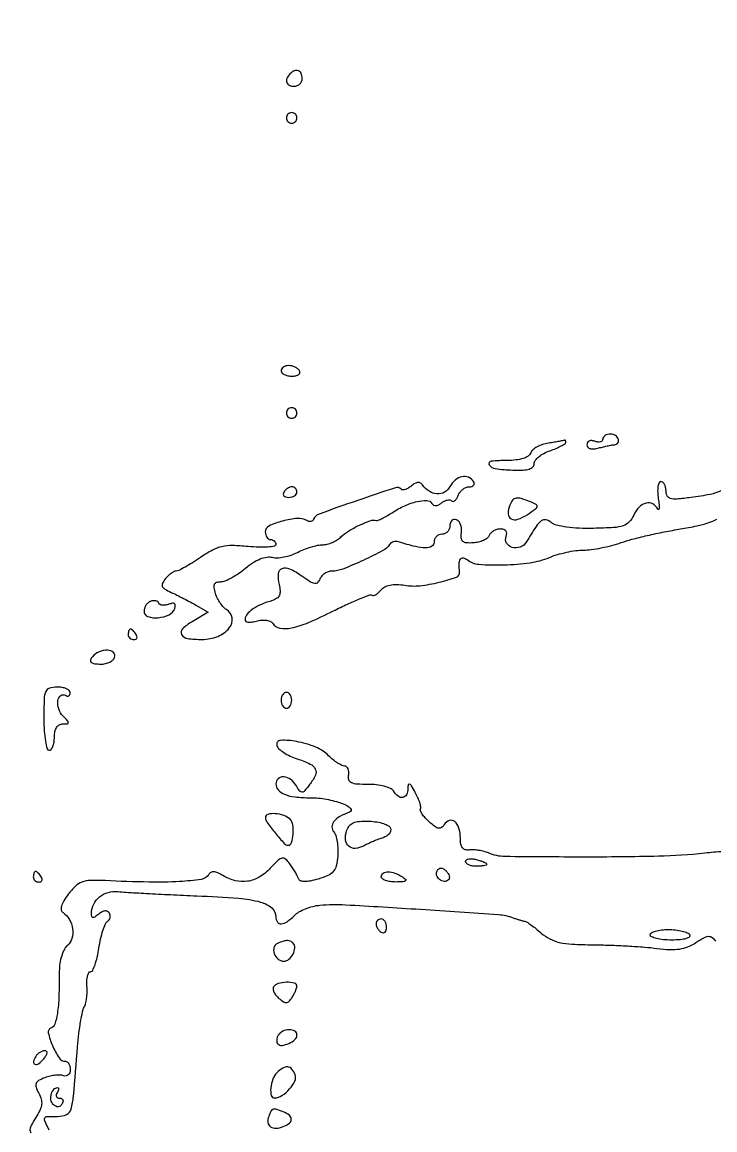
# Model space of a CAD drawing. Extents: x 0 to 4160, y 0 to 3120.
# Drawn here: x 2652.9 to 2784.3, y 1369 to 1579.2 of the extents above; entities that cross this region are included whole.
import ezdxf

# ---------------------------------------------------------------- set-up
doc = ezdxf.new("R2010")
doc.units = 0

msp = doc.modelspace()

# ---------------------------------------------------------------- linework, layer by layer
for points in [[(4159.499279, 606.274193, 0.000001), (4159.667734, 974.478125, 0.000057), (4159.806661, 1380.08378, 0.000034), (4159.883999, 1862.25), (4160, 3120), (3296.563358, 3120), (2433.126717, 3120)], [(757.647081, 3119.740147, 0.000002), (520.492565, 3119.487217, 0.4139)], [(1964.75, 0.149832, 0.000016), (2717.930904, 0.232101, 0.000028), (3351.473438, 0.357111)], [(2785.495173, 1490.307815, -0.072624), (2783.407687, 1489.565796, -0.017238), (2779.754438, 1488.968497, -0.010193), (2777.047859, 1488.677218, -0.084245), (2775.819074, 1488.777303, -0.215553), (2775.222701, 1489.253651, -0.118605), (2775, 1490.17928, 0.05158), (2774.927941, 1490.875929, 0.071498), (2774.713594, 1491.465163, 0.091525), (2774.397137, 1491.861185, 0.180438), (2774.025, 1492, 0.301527), (2773.683992, 1491.773787, 0.062499), (2773.47882, 1491.045312, 0.04662), (2773.419427, 1489.995706, 0.027866), (2773.534814, 1488.75, -0.010915), (2773.684047, 1487.574267, -0.039655), (2773.702977, 1486.821875, -0.32324), (2773.585791, 1486.676781, -0.363292), (2773.426481, 1486.75, 0.157596), (2772.491783, 1487.741981, 0.188307), (2771.226472, 1487.907723, 0.142032), (2769.904535, 1487.143471, 0.084427), (2768.875765, 1485.626678, -0.080955), (2768.014907, 1484.338413, -0.125888), (2766.89586, 1483.621619, -0.064802), (2765.05105, 1483.267178, -0.009678), (2761.26756, 1483.111828, -0.015679), (2758.524327, 1483.138367, -0.023443), (2756.136787, 1483.348788, -0.025179), (2754.252498, 1483.701666, -0.114813), (2753.262144, 1484.197403, 0.109988), (2752.218457, 1484.732335, 0.232098), (2751.34892, 1484.554636, 0.084149), (2750.360769, 1483.483639, 0.008393), (2748.5, 1480.518953, -0.170278), (2747.355879, 1479.575125, -0.157119), (2745.829715, 1479.512893, -0.195322), (2744.771887, 1480.328337, -0.22748), (2744.670131, 1481.582759, 0.091642), (2744.778082, 1482.163992, 0.166123), (2744.623829, 1482.616728, 0.153888), (2744.212341, 1482.902979, 0.075749), (2743.575604, 1483, 0.070145), (2742.913361, 1482.906635, 0.063304), (2742.277376, 1482.632812, 0.066762), (2741.76253, 1482.227992, 0.101396), (2741.456799, 1481.75, -0.137602), (2741.091614, 1481.259952, -0.055771), (2740.37325, 1480.823994, -0.049545), (2739.447627, 1480.50174, -0.04454), (2738.442769, 1480.352959, -0.034305), (2737.156882, 1480.366606, -0.157915), (2736.477246, 1480.647913, -0.196855), (2736.176184, 1481.231356, -0.057682), (2736.204584, 1482.260006, 0.059374), (2736.224389, 1483.077203, 0.068357), (2736.046034, 1483.835927, 0.079151), (2735.70553, 1484.423312, 0.140618), (2735.25, 1484.74038, 0.125829), (2734.77424, 1484.777717, 0.144691), (2734.367188, 1484.576341, 0.124908), (2734.094439, 1484.155894, 0.081917), (2734, 1483.583333, -0.09365), (2733.885796, 1482.978941, -0.096515), (2733.559375, 1482.465104, -0.099106), (2733.072341, 1482.121178, -0.104701), (2732.5, 1482, 0.100335), (2731.927571, 1481.883962, 0.098241), (2731.440625, 1481.553778, 0.097634), (2731.114443, 1481.060705, 0.097756), (2731, 1480.480948, -0.264099), (2730.562362, 1479.71019, -0.137545), (2729.461517, 1479.411904, -0.05799), (2727.473124, 1479.660983, -0.014141), (2724.282025, 1480.539849, 0.072831), (2723.776223, 1480.617134, 0.070643), (2723.26392, 1480.547637, 0.075719), (2722.823433, 1480.347199, 0.110202), (2722.526482, 1480.042849, -0.134178), (2721.299008, 1478.898286, -0.012363), (2717.534522, 1477.037998, -0.014324), (2713.696029, 1475.38971, -0.094519), (2711.652891, 1475, 0.079406), (2710.954182, 1474.888332, 0.0654), (2710.272838, 1474.561241, 0.066645), (2709.711351, 1474.077375, 0.090248), (2709.364064, 1473.506353, -0.107341), (2708.928198, 1472.841471, -0.238882), (2708.366772, 1472.663061, -0.101206), (2707.5118, 1472.987819, -0.01351), (2705.902273, 1474.069587, 0.045357), (2703.650992, 1475.382983, 0.202215), (2702.155148, 1475.440486, 0.292693), (2701.425989, 1474.462562, 0.079446), (2701.602399, 1472.448032, -0.040881), (2701.801344, 1471.247247, -0.119296), (2701.672555, 1470.423011, -0.146143), (2701.205002, 1469.848011, -0.0737), (2700.356069, 1469.437167, 0.021633), (2698.298971, 1468.693591, 0.045168), (2696.789716, 1467.90711, 0.060381), (2695.767116, 1467.06092, 0.109725), (2695.211647, 1466.134941, 0.157426), (2695.206992, 1465.642952, 0.252256), (2695.500158, 1465.356527, 0.107497), (2696.16923, 1465.312712, 0.024286), (2697.293033, 1465.537411, -0.043298), (2698.303749, 1465.699858, -0.054151), (2699.252608, 1465.666276, -0.063861), (2700.01318, 1465.454863, -0.155882), (2700.449923, 1465.081027, 0.215724), (2701.775549, 1464.18905, 0.093138), (2703.951472, 1464.229069, 0.05074), (2707.184385, 1465.248722, 0.014902), (2711.905757, 1467.45254, -0.007808), (2714.568202, 1468.741606, -0.012439), (2716.887719, 1469.750864, -0.006311), (2718.839522, 1470.514435, -0.294519), (2719.238292, 1470.428374, 0.259411), (2719.508529, 1470.35132, 0.074007), (2719.928767, 1470.518004, 0.054316), (2720.42334, 1470.881551, 0.03393), (2720.919426, 1471.402914, -0.097689), (2721.658521, 1472.004652, -0.072703), (2722.651514, 1472.359717, -0.057946), (2723.912002, 1472.463931, -0.031912), (2725.453681, 1472.313804, 0.067764), (2728.311912, 1472.24075, 0.031658), (2731.967775, 1472.879839, 0.024821), (2735.266001, 1473.849688, 0.357721), (2735.85829, 1474.819866, -0.03306), (2735.744003, 1476.385337, -0.138633), (2735.99208, 1477.286159, -0.310109), (2736.528829, 1477.529178, -0.129838), (2737.285471, 1477.178043, 0.157038), (2739.486113, 1476.296035, 0.024102), (2744.260929, 1476.193525, 0.027864), (2749.249024, 1476.605687, 0.064259), (2752.872124, 1477.594758, -0.026899), (2754.388974, 1478.133125, -0.018324), (2756.162679, 1478.58721, -0.018504), (2757.911178, 1478.899928, -0.035008), (2759.338691, 1479, 0.033536), (2760.809909, 1479.098788, 0.015347), (2762.708963, 1479.414588, 0.01512), (2764.695876, 1479.870839, 0.020164), (2766.466567, 1480.411363, -0.020291), (2768.51056, 1481.034747, -0.007436), (2771.444867, 1481.754602, -0.007358), (2774.678586, 1482.447177, -0.00875), (2777.75, 1483.00218, 0.012445), (2780.831301, 1483.582511, 0.028875), (2783.098025, 1484.206873, 0.034678), (2784.621261, 1484.843438, 0.283667)], [(2785.795504, 1421.79311, 0.009339), (2782.367366, 1421.478592, -0.022075), (2773.556744, 1420.896019, -0.005724), (2759.338181, 1420.747652, -0.00255), (2744.521512, 1420.838262, -0.099626), (2741.318969, 1421.520232, 0.037335), (2740.494799, 1421.80601, 0.025156), (2739.52026, 1422.012541, 0.025385), (2738.551705, 1422.117334, 0.045063), (2737.75, 1422.090829, -0.093459), (2736.947043, 1422.141693, -0.168587), (2736.40311, 1422.500921, -0.123634), (2736.093551, 1423.218897, -0.040285), (2736, 1424.378125, 0.072226), (2735.728703, 1426.246446, 0.148106), (2734.922524, 1427.470316, 0.258232), (2733.89936, 1427.665843, 0.176969), (2732.949246, 1426.917879, -0.090571), (2732.432221, 1426.345032, -0.210687), (2731.882274, 1426.210087, -0.11883), (2731.179847, 1426.516409, -0.02195), (2730.084631, 1427.42341, -0.024887), (2729.332401, 1428.175534, -0.036924), (2728.759844, 1428.910393, -0.041164), (2728.41249, 1429.537555, -0.249249), (2728.435845, 1429.896195, 0.189025), (2728.506723, 1430.285849, 0.028344), (2728.305909, 1431.071046, 0.028523), (2727.946574, 1432.013996, 0.021107), (2727.447699, 1433.012549, 0.010413), (2726.738143, 1434.233741, 0.136433), (2726.35951, 1434.588191, 0.49415), (2726.121817, 1434.477252, 0.049028), (2726.035435, 1433.75, -0.103186), (2725.767034, 1432.582083, -0.247428), (2725.082939, 1432.057536, -0.214989), (2724.176731, 1432.29327, -0.084056), (2723.29969, 1433.283099, 0.151707), (2722.727723, 1433.777051, 0.039131), (2721.561766, 1434.180328, 0.03609), (2720.09269, 1434.45164, 0.029696), (2718.5, 1434.533099, -0.015756), (2716.390788, 1434.582115, -0.095054), (2715.332791, 1434.845833, -0.208401), (2714.858687, 1435.379833, -0.120957), (2714.793837, 1436.25, 0.056917), (2714.829119, 1436.91959, 0.086169), (2714.694732, 1437.485938, 0.115289), (2714.417969, 1437.861993, 0.178556), (2714.043837, 1438, -0.117568), (2713.513713, 1438.126398, -0.02803), (2712.723259, 1438.583368, -0.027292), (2711.850986, 1439.225768, -0.024016), (2711.014067, 1439.985933, 0.101762), (2708.576161, 1441.59215, 0.046878), (2704.913097, 1442.669555, 0.060809), (2701.869811, 1442.885704, 0.494417), (2701.192082, 1441.89908, 0.132096), (2701.593429, 1441.285318, 0.037222), (2702.50867, 1440.582889, 0.034749), (2703.703184, 1439.913606, 0.030545), (2705.030744, 1439.383095, -0.028285), (2707.515708, 1438.403062, -0.173063), (2708.485477, 1437.453364, -0.228638), (2708.489709, 1436.269464, -0.051328), (2707.408392, 1434.5, -0.014149), (2706.447276, 1433.310021, -0.19337), (2705.963581, 1433.057545, -0.267946), (2705.530105, 1433.253492, -0.026754), (2704.892555, 1434.25, 0.104095), (2703.843543, 1435.438572, 0.138065), (2702.502933, 1435.952155, 0.207307), (2701.448857, 1435.605921, 0.214346), (2701, 1434.606989, 0.186932), (2701.43714, 1433.478596, 0.113243), (2702.629778, 1432.65199, 0.068714), (2704.640801, 1432.152743, 0.026537), (2707.516688, 1432, -0.044426), (2710.621963, 1431.723545, -0.043775), (2713.645572, 1430.902729, -0.099052), (2715.15455, 1429.977495, -0.567041), (2715, 1429.24653, 0.040788), (2713.144925, 1428.435179, 0.099774), (2712.003358, 1427.487769, 0.167721), (2711.643164, 1426.49124, 0.178668), (2711.987512, 1425.515048, -0.101484), (2712.359212, 1424.818936, -0.03211), (2712.622152, 1423.664666, -0.030569), (2712.756541, 1422.306938, -0.029624), (2712.72664, 1420.928499, -0.036408), (2712.440718, 1419.082946, -0.119755), (2711.892079, 1417.988991, -0.115171), (2710.889098, 1417.244985, -0.032411), (2709.042624, 1416.583292, -0.019341), (2707.483435, 1416.200705, -0.055686), (2706.376104, 1416.10001, -0.096065), (2705.652824, 1416.25577, -0.214552), (2705.279764, 1416.660709, 0.038485), (2705.059658, 1417.183227, 0.012629), (2704.658493, 1417.916041, 0.012497), (2704.170548, 1418.709905, 0.013816), (2703.658942, 1419.451747, 0.048357), (2702.846192, 1420.363577, 0.247054), (2702.211737, 1420.533539, 0.135689), (2701.460159, 1420.130338, 0.012353), (2699.945005, 1418.610834, -0.06899), (2697.859495, 1416.945731, -0.096741), (2695.621086, 1416.146034, -0.099602), (2693.295745, 1416.25844, -0.077144), (2690.955919, 1417.25, 0.031714), (2689.97773, 1417.773525, 0.093386), (2689.239887, 1417.955472, 0.142456), (2688.671777, 1417.823969, 0.120628), (2688.219487, 1417.402135, -0.215428), (2686.824385, 1416.515188, -0.021063), (2682.753776, 1416.107552, -0.019229), (2676.91192, 1415.995162, -0.006961), (2668.61841, 1416.270099, 0.018463), (2665.819588, 1416.298477, 0.081613), (2664.20646, 1415.988831, 0.104018), (2662.977654, 1415.218772, 0.040015), (2661.637238, 1413.701889, 0.023955), (2660.765741, 1412.416551, 0.067298), (2660.329912, 1411.423413, 0.118634), (2660.298591, 1410.695109, 0.204837), (2660.634048, 1410.201889, -0.123425), (2661.824524, 1408.938632, -0.093526), (2662.432414, 1407.126303, -0.09856), (2662.323908, 1405.300822, -0.156821), (2661.490847, 1403.992404, 0.100093), (2660.882914, 1403.238393, 0.04271), (2660.383612, 1402.036242, 0.039323), (2660.047193, 1400.597401, 0.037561), (2659.933273, 1399.101221, -0.008471), (2659.847045, 1394.270526, -0.027612), (2659.559574, 1391.084983, -0.039775), (2659.091444, 1389.036956, -0.240699), (2658.351362, 1388.283787, 0.386673), (2657.841891, 1387.375356, 0.045518), (2658.631805, 1384.973936, 0.042903), (2659.891017, 1382.638603, 0.252822), (2661.073242, 1382, -0.169185), (2661.426816, 1381.876836, -0.094603), (2661.727765, 1381.527947, -0.075252), (2661.931276, 1381.00772, -0.055726), (2662, 1380.393011, -0.081019), (2661.905721, 1379.814996, -0.12865), (2661.632812, 1379.397779, -0.150559), (2661.225666, 1379.20771, -0.126023), (2660.75, 1379.26161, 0.085797), (2660.111473, 1379.38599, 0.031807), (2659.193394, 1379.347053, 0.030389), (2658.1762, 1379.175859, 0.032103), (2657.206235, 1378.884633, 0.033532), (2656.001209, 1378.342301, 0.176545), (2655.52453, 1377.811111, 0.183591), (2655.511406, 1377.110769, 0.036765), (2656.027307, 1375.948977, -0.055018), (2656.492563, 1374.789087, -0.098308), (2656.569838, 1373.768365, -0.083673), (2656.249922, 1372.685976, -0.031435), (2655.465595, 1371.307147, 0.018974), (2654.625145, 1369.911705, 0.102982), (2654.366429, 1369.072109, 0.184875), (2654.539288, 1368.452232, 0.092369)], [(2658.035184, 1368.934259, -0.011948), (2657.155126, 1370.677546, -0.25237), (2657.18366, 1371.238656, -0.253351), (2657.667864, 1371.521912, -0.012032), (2659.615356, 1371.539421, 0.11418), (2661.287849, 1371.899931, 0.216357), (2662.163259, 1372.92883, 0.048011), (2662.619675, 1375.396704, 0.001809), (2663.402089, 1384.766644, -0.009456), (2663.64819, 1387.254452, -0.011902), (2663.974249, 1389.546354, -0.010099), (2664.329659, 1391.442185, -0.087235), (2664.647109, 1392.238027, 0.078813), (2664.919678, 1392.889471, 0.026505), (2665.110767, 1393.905092, 0.025611), (2665.206167, 1395.069204, 0.026658), (2665.179954, 1396.221382, -0.030679), (2665.16429, 1397.286072, -0.049286), (2665.295487, 1398.183781, -0.065261), (2665.538969, 1398.804255, -0.273131), (2665.870572, 1399, 0.287663), (2666.259491, 1399.243942, 0.028098), (2666.705051, 1400.315028, 0.028788), (2667.121618, 1401.761121, 0.018517), (2667.444234, 1403.476692, -0.017595), (2667.771402, 1405.23431, -0.02297), (2668.199924, 1406.812374, -0.021507), (2668.662828, 1408.064561, -0.156284), (2669.074089, 1408.54579, 0.101267), (2669.393612, 1408.846707, 0.098442), (2669.573236, 1409.251893, 0.097404), (2669.585225, 1409.698647, 0.096853), (2669.427284, 1410.117657, 0.138006), (2669.074898, 1410.441324, 0.141783), (2668.609265, 1410.529414, 0.101754), (2668.044315, 1410.356187, 0.048135), (2667.410972, 1409.926114, -0.021563), (2666.685028, 1409.3747, -0.190122), (2666.300182, 1409.284296, -0.321979), (2666.081387, 1409.495619, -0.050779), (2666.031803, 1410.127555, -0.112826), (2666.456488, 1411.805654, -0.102907), (2667.576976, 1413.197899, -0.100204), (2669.188379, 1414.053879, -0.101192), (2671, 1414.211629, 0.013686), (2672.586243, 1414.072523, 0.001332), (2676.432729, 1413.851343, 0.001688), (2681.02037, 1413.615335, 0.001335), (2685.983757, 1413.390072, -0.008033), (2693.943905, 1412.921878, -0.046608), (2698.087588, 1412.219273, -0.113237), (2700.214096, 1411.094221, -0.218023), (2701, 1409.377555, 0.147129), (2701.290611, 1408.411328, 0.273603), (2702.002383, 1408.065448, 0.136029), (2703.123312, 1408.477409, 0.040724), (2704.523558, 1409.666415, -0.066964), (2705.387931, 1410.325797, -0.033537), (2706.627249, 1410.925824, -0.032566), (2708.014807, 1411.383702, -0.041234), (2709.344987, 1411.61369, -0.036109), (2714.215864, 1411.69455, -0.002314), (2728.427118, 1410.837781, -0.001362), (2743.226995, 1409.836287, -0.071997), (2746, 1409.233537, 0.008535), (2746.623414, 1409.012515, 0.008447), (2747.256152, 1408.812099, 0.008343), (2747.815505, 1408.655384, 0.032076), (2748.169879, 1408.586367, -0.111994), (2748.556871, 1408.444542, -0.01123), (2749.376151, 1407.887887, -0.013658), (2750.330868, 1407.16726, -0.010454), (2751.335656, 1406.329844, 0.058914), (2752.962959, 1405.221298, 0.064447), (2754.756314, 1404.563415, 0.042475), (2757.211886, 1404.222411, 0.0113), (2761.165778, 1404.101827, -0.006788), (2764.323028, 1404.034048, -0.005314), (2767.746608, 1403.877596, -0.005375), (2770.930006, 1403.663848, -0.013087), (2773.269484, 1403.419739, 0.021426), (2775.721868, 1403.205114, 0.0483), (2777.583145, 1403.302127, 0.058657), (2779.155194, 1403.730066, 0.04931), (2780.686178, 1404.530032, -0.01733), (2782.202494, 1405.45009, -0.109866), (2783.061092, 1405.708058, -0.184607), (2783.724587, 1405.508556, -0.069057), (2784.416694, 1404.802911, 0.088947)]]:
    msp.add_lwpolyline(points, format="xyb")
for points in [[(2703.666667, 1569.333333, 0.091649), (2703.095775, 1568.503522, 0.193059), (2703.066255, 1567.735179, 0.206496), (2703.569797, 1567.19498, 0.103678), (2704.5, 1567, 0.099038), (2705.072457, 1567.114514, 0.097945), (2705.559375, 1567.440625, 0.097945), (2705.885486, 1567.927543, 0.099038), (2706, 1568.5, 0.103678), (2705.80502, 1569.430203, 0.206496), (2705.264821, 1569.933745, 0.193059), (2704.496478, 1569.904225, 0.091649)], [(2703, 1561, 0.099038), (2703.076342, 1560.618362, 0.097945), (2703.29375, 1560.29375, 0.097945), (2703.618362, 1560.076342, 0.099038), (2704, 1560, 0.099038), (2704.381638, 1560.076342, 0.097945), (2704.70625, 1560.29375, 0.097945), (2704.923658, 1560.618362, 0.099038), (2705, 1561, 0.099038), (2704.923658, 1561.381638, 0.097945), (2704.70625, 1561.70625, 0.097945), (2704.381638, 1561.923658, 0.099038), (2704, 1562, 0.099038), (2703.618362, 1561.923658, 0.097945), (2703.29375, 1561.70625, 0.097945), (2703.076342, 1561.381638, 0.099038)], [(2702, 1513, 0.195654), (2702.155423, 1512.618015, 0.086673), (2702.604836, 1512.29375, 0.066561), (2703.270941, 1512.073608, 0.0466), (2704.059017, 1512, 0.047867), (2704.804599, 1512.071541, 0.104212), (2705.33165, 1512.29375, 0.181468), (2705.558599, 1512.621877, 0.202618), (2705.5, 1513, 0.08825), (2705.157656, 1513.382836, 0.053305), (2704.640225, 1513.70625, 0.051278), (2704.038022, 1513.925833, 0.061875), (2703.440983, 1514, 0.067639), (2702.890182, 1513.925146, 0.08433), (2702.423289, 1513.70625, 0.09965), (2702.111069, 1513.38134, 0.142666)], [(2703, 1505, 0.099038), (2703.076342, 1504.618362, 0.097945), (2703.29375, 1504.29375, 0.097945), (2703.618362, 1504.076342, 0.099038), (2704, 1504, 0.099038), (2704.381638, 1504.076342, 0.097945), (2704.70625, 1504.29375, 0.097945), (2704.923658, 1504.618362, 0.099038), (2705, 1505, 0.099038), (2704.923658, 1505.381638, 0.097945), (2704.70625, 1505.70625, 0.097945), (2704.381638, 1505.923658, 0.099038), (2704, 1506, 0.099038), (2703.618362, 1505.923658, 0.097945), (2703.29375, 1505.70625, 0.097945), (2703.076342, 1505.381638, 0.099038)], [(2763, 1500.031385, -0.184534), (2762.877514, 1499.710807, -0.147206), (2762.559375, 1499.516384, -0.100118), (2762.074366, 1499.488865, -0.055937), (2761.5, 1499.638374, 0.072272), (2760.924298, 1499.768391, 0.122004), (2760.438865, 1499.687567, 0.153735), (2760.119447, 1499.411416, 0.139096), (2760, 1498.990357, 0.169527), (2760.163265, 1498.522663, 0.158797), (2760.586506, 1498.242875, 0.095707), (2761.289143, 1498.187734, 0.037348), (2762.25, 1498.369714, -0.007025), (2763.166413, 1498.601554, -0.007754), (2764.059375, 1498.799577, -0.007282), (2764.826115, 1498.945571, -0.038866), (2765.25, 1498.986345, 0.235045), (2765.882901, 1499.315771, 0.251541), (2765.977191, 1500.003172, 0.157976), (2765.404301, 1500.726432, 0.147949), (2764.5, 1501, 0.062722), (2763.926468, 1500.92777, 0.08088), (2763.440625, 1500.715469, 0.098158), (2763.115494, 1500.400789, 0.152681)], [(2752.69094, 1499.278046, 0.043004), (2751.575685, 1499.010828, 0.04568), (2750.546087, 1498.560365, 0.050373), (2749.743202, 1498.005907, 0.12549), (2749.333951, 1497.427879, -0.158675), (2748.845348, 1496.825065, -0.06702), (2747.892044, 1496.374987, -0.050155), (2746.54125, 1496.091261, -0.026708), (2744.833994, 1496, 0.02676), (2741.818561, 1495.838496, 0.551096), (2741.487349, 1495.163913, 0.227845), (2742.601865, 1494.446715, 0.021151), (2745.956651, 1494.17283, 0.019412), (2747.837911, 1494.172182, 0.064669), (2749.053767, 1494.377928, 0.122016), (2749.742571, 1494.790463, 0.199678), (2750, 1495.409373, -0.167761), (2750.210323, 1496.018584, -0.0558), (2750.88125, 1496.701781, -0.048157), (2751.851891, 1497.347101, -0.038787), (2753, 1497.850155, 0.015357), (2754.149542, 1498.290924, 0.023139), (2755.11875, 1498.750911, 0.019696), (2755.853145, 1499.180002, 0.256043), (2756, 1499.44798, 0.044297), (2755.982151, 1499.649058, 0.095055), (2755.926562, 1499.793831, 0.170679), (2755.844504, 1499.859721, 0.223192), (2755.75, 1499.850168, -0.086189), (2755.55937, 1499.776674, -0.002783), (2754.748276, 1499.620302, -0.005282), (2753.785387, 1499.450725, -0.003637)], [(2734.019929, 1491.037238, -0.142509), (2732.988968, 1489.983577, -0.144944), (2731.560763, 1489.65626, -0.128733), (2730.052451, 1490.153842, -0.102141), (2728.826215, 1491.362756, 0.121389), (2728.441254, 1491.714449, 0.145766), (2727.963236, 1491.815924, 0.106801), (2727.391446, 1491.643355, 0.046739), (2726.734206, 1491.194374, -0.038577), (2726.152231, 1490.782743, -0.054798), (2725.576359, 1490.519328, -0.069125), (2725.090241, 1490.430122, -0.210232), (2724.784148, 1490.549186, 0.282892), (2723.667701, 1490.815334, 0.003485), (2716.37388, 1488.363159, 0.004059), (2709.18914, 1485.826361, 0.214545), (2708.16459, 1484.832453, -0.132011), (2707.960141, 1484.558087, -0.122526), (2707.639986, 1484.413554, -0.1056), (2707.249171, 1484.425361, -0.078398), (2706.849704, 1484.592888, 0.161802), (2705.099905, 1485.007671, 0.044496), (2702.276013, 1484.502535, 0.043334), (2699.69821, 1483.554094, 0.290704), (2699, 1482.454687, 0.066971), (2699.074816, 1481.898625, 0.083885), (2699.29375, 1481.427314, 0.099489), (2699.618657, 1481.112118, 0.143958), (2700, 1481, -0.091637), (2700.381755, 1480.929442, -0.095894), (2700.70625, 1480.727474, -0.099479), (2700.923398, 1480.426219, -0.106968), (2701, 1480.072253, -0.359489), (2700.719864, 1479.732974, -0.028503), (2699.47698, 1479.566189, -0.028066), (2697.787799, 1479.531913, -0.016001), (2695.75, 1479.670344, 0.020065), (2692.770128, 1479.848461, 0.061279), (2690.758732, 1479.640903, 0.066765), (2688.953351, 1478.964311, 0.027131), (2686.705591, 1477.598091, -0.009476), (2685.191513, 1476.602991, -0.012728), (2683.781053, 1475.763189, -0.009866), (2682.583528, 1475.121593, -0.118581), (2682.078036, 1475, 0.120872), (2681.674709, 1474.901052, 0.035504), (2681.12798, 1474.564243, 0.033391), (2680.546314, 1474.084301, 0.03037), (2680.013754, 1473.516573, 0.057481), (2679.481823, 1472.700922, 0.223727), (2679.468414, 1472.11413, 0.157776), (2679.933905, 1471.594325, 0.026334), (2681.14131, 1470.973634, -0.008076), (2682.213653, 1470.470972, -0.004589), (2683.495377, 1469.830079, -0.004581), (2684.774926, 1469.160665, -0.00754), (2685.842952, 1468.568505), (2688.185905, 1467.222889), (2685.113324, 1465.407871, 0.054849), (2683.293914, 1464.044307, 0.345208), (2683.128438, 1462.973049, 0.235647), (2684.233317, 1462.222979, 0.035052), (2687, 1462.047116, 0.092175), (2689.981253, 1462.621791, 0.128249), (2692.168839, 1464.214659, 0.210443), (2692.698095, 1466.115936, 0.228555), (2691.630994, 1467.70031, -0.076498), (2691.056017, 1468.166579, -0.035261), (2690.458984, 1468.926029, -0.033873), (2689.931751, 1469.829971, -0.039855), (2689.563606, 1470.75, -0.032201), (2689.295238, 1471.863111, -0.146275), (2689.373084, 1472.518143, -0.215484), (2689.769966, 1472.878747, -0.078426), (2690.538256, 1473, 0.098138), (2691.383428, 1473.167501, 0.026723), (2692.618309, 1473.756016, 0.025954), (2693.976105, 1474.588607, 0.024391), (2695.269923, 1475.573671, -0.031361), (2696.684072, 1476.619561, -0.046963), (2698.045534, 1477.328778, -0.056304), (2699.281818, 1477.676126, -0.104677), (2700.317497, 1477.627224, 0.077362), (2701.278461, 1477.529484, 0.034546), (2702.54384, 1477.684783, 0.033146), (2703.886513, 1478.0383, 0.038402), (2705.103558, 1478.553552, -0.024971), (2706.319568, 1479.107298, -0.020822), (2707.660131, 1479.575106, -0.021325), (2708.924823, 1479.900017, -0.052254), (2709.878912, 1480, 0.062634), (2710.745671, 1480.109004, 0.039123), (2711.715522, 1480.439485, 0.038788), (2712.635469, 1480.92329, 0.055985), (2713.353261, 1481.496118, -0.060335), (2714.754478, 1482.594593, -0.026577), (2716.834539, 1483.707304, -0.02301), (2718.914766, 1484.567397, -0.146273), (2720.043979, 1484.630199, 0.158535), (2720.378011, 1484.65682, 0.01443), (2721.149621, 1485.004027, 0.017558), (2722.063598, 1485.487791, 0.012842), (2723.043979, 1486.085639, -0.035526), (2725.456207, 1487.410539, -0.050178), (2727.773197, 1488.206671, -0.06282), (2729.63255, 1488.403036, -0.254534), (2730.588032, 1487.857562, 0.126616), (2730.921473, 1487.537242, 0.140829), (2731.354644, 1487.434163, 0.107641), (2731.868926, 1487.571333, 0.054457), (2732.431037, 1487.942766, -0.052476), (2732.957371, 1488.293554, -0.06796), (2733.502326, 1488.490812, -0.083547), (2733.981764, 1488.512346, -0.167433), (2734.318471, 1488.348196, 0.225315), (2734.611186, 1488.243937, 0.144005), (2734.95177, 1488.382783, 0.08753), (2735.295961, 1488.772821, 0.045535), (2735.58345, 1489.356872, -0.07079), (2735.932971, 1489.985042, -0.063512), (2736.455293, 1490.517331, -0.066827), (2737.063801, 1490.877587, -0.100609), (2737.666006, 1491, 0.07215), (2738.17585, 1491.073955, 0.147958), (2738.509953, 1491.29375, 0.18888), (2738.618666, 1491.61987, 0.126158), (2738.5, 1492, 0.157049), (2737.553021, 1492.806848, 0.152617), (2736.301196, 1492.921354, 0.125605), (2735.017745, 1492.28294, 0.092239)], [(2702.5, 1490, 0.139169), (2702.392057, 1489.620352, 0.191142), (2702.521475, 1489.29375, 0.138808), (2702.889346, 1489.073267, 0.066118), (2703.440983, 1489, 0.062283), (2704.037096, 1489.074545, 0.080552), (2704.542039, 1489.29375, 0.097988), (2704.879982, 1489.618621, 0.153634), (2705, 1490, 0.092995), (2704.928382, 1490.381732, 0.096318), (2704.723586, 1490.70625, 0.099231), (2704.418051, 1490.923444, 0.105429), (2704.059017, 1491, 0.089642), (2703.653442, 1490.926698, 0.053229), (2703.2129, 1490.70625, 0.051032), (2702.806203, 1490.382515, 0.06081)], [(2745.380002, 1487.547887, 0.090558), (2745.070113, 1485.899119, 0.272969), (2745.624046, 1484.948904, 0.212704), (2746.887589, 1484.833744, 0.063025), (2748.673324, 1485.705523, 0.009658), (2750.211486, 1486.756382, 0.169398), (2750.555791, 1487.242234, 0.349063), (2750.390984, 1487.642291, 0.033491), (2749.371176, 1488.124123, 0.018142), (2747.543109, 1488.766967, 0.111775), (2746.555208, 1488.845412, 0.192511), (2745.903022, 1488.468735, 0.075207)], [(2677.25, 1469.266667, 0.095829), (2676.772186, 1468.99005, 0.069357), (2676.367188, 1468.524968, 0.067146), (2676.093579, 1467.949575, 0.0776), (2676, 1467.350244, 0.327151), (2676.720459, 1466.366985, 0.100849), (2678.659469, 1466.162497, 0.084871), (2680.764153, 1466.734313, 0.207503), (2681.809331, 1467.90935, 0.06468), (2681.921837, 1468.498801, 0.255694), (2681.769623, 1468.821082, 0.206952), (2681.380063, 1468.908502, 0.044783), (2680.701057, 1468.715527, -0.048704), (2680.076334, 1468.54325, -0.068223), (2679.498528, 1468.522722, -0.087849), (2679.053748, 1468.648681, -0.187722), (2678.814608, 1468.906177, 0.149725), (2678.5989, 1469.175905, 0.093403), (2678.225228, 1469.339523, 0.077967), (2677.7514, 1469.373141, 0.062309)], [(2673, 1463, 0.105053), (2673.081062, 1462.618444, 0.099167), (2673.311086, 1462.29375, 0.09642), (2673.654762, 1462.076123, 0.093332), (2674.059017, 1462, 0.108972), (2674.413961, 1462.078288, 0.182303), (2674.6254, 1462.29375, 0.161196), (2674.656512, 1462.6179, 0.082592), (2674.5, 1463, 0.029505), (2674.231006, 1463.382774, 0.035638), (2673.933975, 1463.70625, 0.038439), (2673.65171, 1463.934461, 0.151918), (2673.440983, 1464, 0.210953), (2673.272352, 1463.92554, 0.081139), (2673.129539, 1463.70625, 0.061769), (2673.032345, 1463.382849, 0.042167)], [(2666.20812, 1458.75, 0.073215), (2665.841097, 1458.146304, 0.297549), (2665.913735, 1457.743312, 0.164874), (2666.404846, 1457.483096, 0.025216), (2667.52083, 1457.359824, 0.056398), (2668.459007, 1457.409673, 0.060915), (2669.336854, 1457.669189, 0.068719), (2670.026029, 1458.088265, 0.130947), (2670.40377, 1458.609824, 0.304189), (2670.19125, 1459.541858, 0.182647), (2669.1019, 1459.995649, 0.108502), (2667.482844, 1459.69641, 0.120441)], [(2657, 1447, 0.015416), (2657.071434, 1444.683687, 0.025878), (2657.291667, 1442.75, 0.024068), (2657.604992, 1441.303225, 0.339565), (2658, 1441, 0.226478), (2658.382936, 1441.182831, 0.074992), (2658.70625, 1441.734375, 0.057076), (2658.926884, 1442.542644, 0.038131), (2659, 1443.5, -0.046573), (2659.099713, 1444.568175, -0.094027), (2659.407143, 1445.352273, -0.125808), (2659.907604, 1445.827301, -0.127949), (2660.571429, 1446, 0.025151), (2661.444327, 1446.043936, 0.377097), (2661.63591, 1446.25, 0.196122), (2661.502175, 1446.605786, 0.009631), (2660.613918, 1447.528939, -0.119986), (2659.810272, 1448.849871, -0.10861), (2659.664215, 1450.444003, -0.199865), (2660.204572, 1451.388769, -0.31216), (2661.104785, 1451.435239, 0.095482), (2661.446288, 1451.305453, 0.17347), (2661.737031, 1451.355576, 0.172183), (2661.931465, 1451.579271, 0.093902), (2662, 1451.940983, 0.217355), (2661.815127, 1452.346169, 0.078662), (2661.265625, 1452.688914, 0.059813), (2660.457223, 1452.922429, 0.040452), (2659.5, 1453, 0.072846), (2658.064029, 1452.789676, 0.224968), (2657.354167, 1452.15, 0.091609), (2657.055253, 1450.761772, 0.007344)], [(2702, 1450.5, 0.064853), (2702.074694, 1449.926543, 0.082425), (2702.29375, 1449.440625, 0.098894), (2702.618646, 1449.115568, 0.148195), (2703, 1449, 0.148195), (2703.381354, 1449.115568, 0.098894), (2703.70625, 1449.440625, 0.082425), (2703.925306, 1449.926543, 0.064853), (2704, 1450.5, 0.064853), (2703.925306, 1451.073457, 0.082425), (2703.70625, 1451.559375, 0.098894), (2703.381354, 1451.884432, 0.148195), (2703, 1452, 0.148195), (2702.618646, 1451.884432, 0.098894), (2702.29375, 1451.559375, 0.082425), (2702.074694, 1451.073457, 0.064853)], [(2699.033269, 1428.25, 0.147787), (2699.360333, 1427.318834, 0.012622), (2700.922374, 1425.291442, 0.010507), (2702.597227, 1423.31396, 0.214987), (2703.293661, 1423, 0.326269), (2703.954409, 1423.482528, 0.057557), (2704.269267, 1425.08261, 0.054662), (2704.216462, 1426.847703, 0.16299), (2703.684328, 1427.915672, 0.114846), (2702.521495, 1428.639386, 0.064152), (2700.879287, 1428.972086, 0.07827), (2699.485772, 1428.854105, 0.357804)], [(2722.762743, 1426.211771, -0.149835), (2722.775036, 1425.705855, -0.100922), (2722.509276, 1425.188228, -0.083549), (2722.003864, 1424.7372, -0.064759), (2721.333158, 1424.427528, 0.016311), (2720.496649, 1424.13554, 0.008908), (2719.489795, 1423.726052, 0.008869), (2718.480486, 1423.273117, 0.013941), (2717.632102, 1422.8449, -0.107444), (2716.051617, 1422.388287, -0.202669), (2714.818645, 1422.81439, -0.191834), (2714.221069, 1424.023342, -0.097139), (2714.416781, 1425.7378, -0.093472), (2714.915193, 1426.663883, -0.123143), (2715.678447, 1427.238839, -0.083502), (2716.857158, 1427.519729, -0.025514), (2718.695703, 1427.549708, -0.030508), (2720.127873, 1427.412215, -0.0403), (2721.401576, 1427.104211, -0.045361), (2722.364922, 1426.687252, -0.189705)], [(2741, 1419.383369, -0.326917), (2740.890445, 1419.233718, -0.029396), (2740.4125, 1419.112615, -0.029316), (2739.766644, 1419.027671, -0.018041), (2739, 1419, -0.043375), (2738.234359, 1419.066544, -0.063112), (2737.5875, 1419.266249, -0.082769), (2737.149557, 1419.559898, -0.206609), (2737, 1419.90638, -0.24384), (2737.157535, 1420.210205, -0.106581), (2737.5875, 1420.392877, -0.070464), (2738.233678, 1420.424365, -0.040966), (2739, 1420.289749, -0.016817), (2739.766387, 1420.061542, -0.025621), (2740.4125, 1419.807757, -0.023188), (2740.897136, 1419.560437, -0.269386)], [(2655, 1417, 0.105053), (2655.081062, 1416.618444, 0.099167), (2655.311086, 1416.29375, 0.09642), (2655.654762, 1416.076123, 0.093332), (2656.059017, 1416, 0.108972), (2656.413961, 1416.078288, 0.182303), (2656.6254, 1416.29375, 0.161196), (2656.656512, 1416.6179, 0.082592), (2656.5, 1417, 0.029505), (2656.231006, 1417.382774, 0.035638), (2655.933975, 1417.70625, 0.038439), (2655.65171, 1417.934461, 0.151918), (2655.440983, 1418, 0.210953), (2655.272352, 1417.92554, 0.081139), (2655.129539, 1417.70625, 0.061769), (2655.032345, 1417.382849, 0.042167)], [(2725, 1417, -0.043106), (2725.628119, 1416.512621, -0.461139), (2725.616929, 1416.228862, -0.155556), (2725.150937, 1416.054211, -0.011096), (2723.75, 1416.015313, -0.03458), (2722.696678, 1416.082357, -0.052836), (2721.807813, 1416.298248, -0.069028), (2721.19699, 1416.617555, -0.242407), (2721, 1417, -0.251537), (2721.363212, 1417.676305, -0.147327), (2722.2663, 1417.948307, -0.089354), (2723.582896, 1417.711128, -0.05437)], [(2733.749864, 1416.416531, -0.222509), (2732.958406, 1416.129854, -0.14837), (2732.049532, 1416.498109, -0.146836), (2731.492512, 1417.312904, -0.218805), (2731.596556, 1418.156231, -0.094625), (2731.940704, 1418.531428, -0.169261), (2732.335356, 1418.655459, -0.136091), (2732.785686, 1418.515485, -0.053431), (2733.296201, 1418.103799, -0.055675), (2733.659942, 1417.648583, -0.075207), (2733.871032, 1417.166597, -0.09457), (2733.903147, 1416.733892, -0.169316)], [(2720, 1408.059017, 0.089642), (2720.073302, 1407.653442, 0.053229), (2720.29375, 1407.2129, 0.051032), (2720.617485, 1406.806203, 0.06081), (2721, 1406.5, 0.139169), (2721.379648, 1406.392057, 0.191142), (2721.70625, 1406.521475, 0.138808), (2721.926733, 1406.889346, 0.066118), (2722, 1407.440983, 0.062283), (2721.925455, 1408.037096, 0.080552), (2721.70625, 1408.542039, 0.097988), (2721.381379, 1408.879982, 0.153634), (2721, 1409, 0.092995), (2720.618268, 1408.928382, 0.096318), (2720.29375, 1408.723586, 0.099231), (2720.076556, 1408.418051, 0.105429)], [(2779.5, 1406, -0.369423), (2779.437431, 1405.597376, -0.106919), (2778.83874, 1405.273526, -0.051222), (2777.688628, 1405.063682, -0.019531), (2776.059017, 1405, -0.02325), (2774.503431, 1405.072375, -0.03716), (2773.192336, 1405.29375, -0.042932), (2772.253084, 1405.612706, -0.297764), (2772, 1406, -0.275259), (2772.229636, 1406.385522, -0.053437), (2773.010789, 1406.70625, -0.043243), (2774.122516, 1406.927436, -0.027497), (2775.440983, 1407, -0.026918), (2776.803639, 1406.926586, -0.033489), (2778.052725, 1406.70625, -0.035556), (2779.04134, 1406.386693, -0.159713)], [(2701.306177, 1404.356445, 0.233597), (2700.647342, 1403.613502, 0.153241), (2700.691185, 1402.448346, 0.132471), (2701.41915, 1401.395921, 0.177389), (2702.5, 1401, 0.1765), (2703.472159, 1401.354206, 0.098711), (2704.268831, 1402.349092, 0.104339), (2704.595385, 1403.526735, 0.215227), (2704.264432, 1404.402234, 0.084223), (2703.743163, 1404.772291, 0.11672), (2703.185534, 1404.895181, 0.074351), (2702.452017, 1404.773865, 0.018509)], [(2700.570027, 1396.113307, 0.172615), (2700.476427, 1395.677822, 0.076506), (2700.642777, 1395.105497, 0.062484), (2701.028878, 1394.490181, 0.048258), (2701.587226, 1393.927609, 0.03194), (2702.450588, 1393.299618, 0.156307), (2703.027381, 1393.149324, 0.189366), (2703.519538, 1393.374741, 0.050749), (2704.060903, 1394.064302, 0.020456), (2704.409758, 1394.669004, 0.020623), (2704.707009, 1395.298576, 0.02095), (2704.91961, 1395.866871, 0.074054), (2704.984687, 1396.25, 0.356108), (2704.525532, 1396.836998, 0.06352), (2703.034582, 1396.980444, 0.057572), (2701.416823, 1396.742606, 0.191344)], [(2701.458881, 1386.933469, 0.057716), (2701.248301, 1386.484153, 0.065126), (2701.156976, 1386.01661, 0.074807), (2701.192894, 1385.602416, 0.138261), (2701.356736, 1385.30993, 0.230479), (2702.197884, 1385.019605, 0.076784), (2703.486858, 1385.381846, 0.075769), (2704.621817, 1386.122972, 0.213422), (2705, 1386.968615, 0.265206), (2704.58666, 1387.693087, 0.136786), (2703.545943, 1387.972124, 0.107374), (2702.309109, 1387.690536, 0.145882)], [(2655.458881, 1382.933469, 0.076926), (2655.02789, 1381.914147, 0.400869), (2655.301483, 1381.431883, 0.241841), (2656.038793, 1381.567819, 0.055352), (2656.979944, 1382.475834, 0.030483), (2657.451416, 1383.120064, 0.110288), (2657.625144, 1383.594311, 0.256649), (2657.514408, 1383.878966, 0.176123), (2657.181462, 1384, 0.085443), (2656.725942, 1383.921585, 0.053409), (2656.23679, 1383.686706, 0.051744), (2655.789875, 1383.341444, 0.0641)], [(2701.2, 1379.8, 0.107691), (2700.41637, 1378.579695, 0.065642), (2700.032302, 1376.903115, 0.082523), (2700.131593, 1375.498595, 0.358787), (2700.75, 1375.031803, 0.135722), (2702.164576, 1375.488324, 0.066347), (2703.607605, 1376.739905, 0.068905), (2704.607154, 1378.244985, 0.20663), (2704.65681, 1379.451956, 0.079268), (2704.041862, 1380.514589, 0.199494), (2703.269449, 1380.930725, 0.168516), (2702.330214, 1380.70729, 0.054543)], [(2659.5, 1376, 0.088621), (2659.348919, 1375.618194, 0.167455), (2659.391936, 1375.29375, 0.177706), (2659.621649, 1375.077418, 0.101261), (2660, 1375, -0.113418), (2660.372662, 1374.914365, -0.184456), (2660.592245, 1374.680655, -0.15766), (2660.61931, 1374.328422, -0.079546), (2660.446149, 1373.912868, -0.081341), (2660.089256, 1373.502569, -0.161509), (2659.692236, 1373.347518, -0.146924), (2659.254003, 1373.454618, -0.063572), (2658.774265, 1373.825735, -0.160699), (2658.353341, 1374.661146, -0.102319), (2658.414683, 1375.757762, -0.11236), (2658.891234, 1376.665165, -0.219273), (2659.618034, 1377, -0.287043), (2659.754342, 1376.914721, -0.143517), (2659.789612, 1376.70625, -0.074368), (2659.701786, 1376.383844, -0.034804)], [(2699.650663, 1371.532025, 0.118977), (2699.500857, 1370.382306, 0.216686), (2699.973544, 1369.582992, 0.170704), (2701.006065, 1369.295203, 0.075162), (2702.409758, 1369.603744, 0.070926), (2703.559516, 1370.24389, 0.23365), (2703.935635, 1370.999057, 0.234711), (2703.563532, 1371.753807, 0.071438), (2702.418213, 1372.393011, 0.011788), (2701.019374, 1372.892294, 0.156475), (2700.478843, 1372.897063, 0.205888), (2700.108269, 1372.580017, 0.022649)]]:
    msp.add_lwpolyline(points, format="xyb", close=True)

doc.saveas('drawing.dxf')
